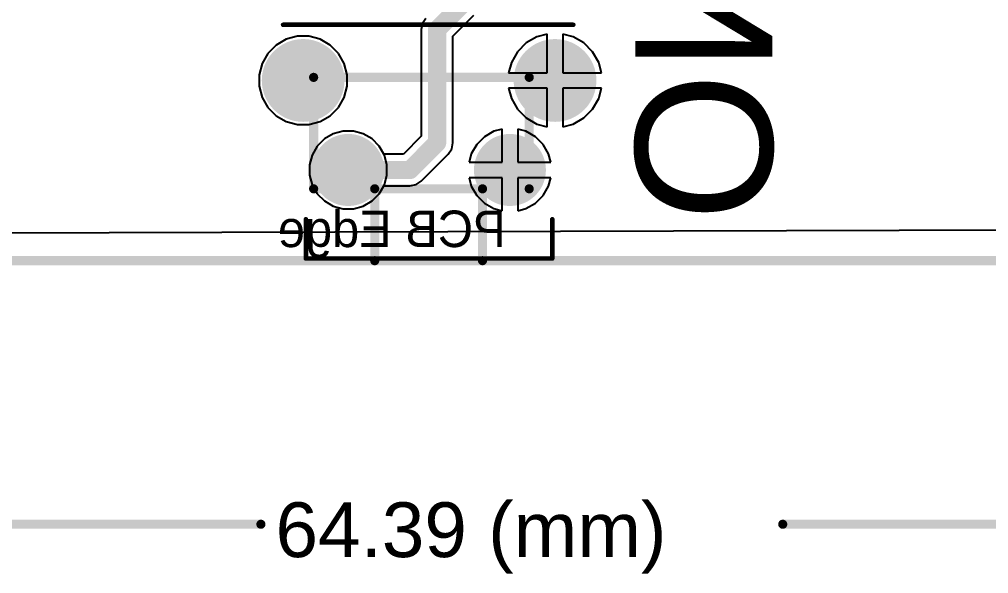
# Model space of a CAD drawing. Header units: millimetres. Extents: x -8 to 110, y -24 to 86.
# Drawn here: x 25.61 to 52.59, y -21.2 to -5.79 of the extents above; entities that cross this region are included whole.
import ezdxf

# ---------------------------------------------------------------- set-up
doc = ezdxf.new("R2010")
doc.units = ezdxf.units.MM
for name, color, linetype in [('BottomLayer', 5, 'Continuous'), ('BottomOverlay', 54, 'Continuous'), ('BottomSolder', 6, 'Continuous'), ('Mechanical1', 6, 'Continuous'), ('Mechanical2', 216, 'Continuous'), ('MultiLayer', 9, 'Continuous'), ('PadHoleLayer', 156, 'Continuous'), ('TopLayer', 1, 'Continuous'), ('TopSolder', 216, 'Continuous')]:
    doc.layers.add(name, color=color, linetype=linetype)
doc.styles.add('Arial', font='', dxfattribs={"height": 0.2})
doc.styles.get('Arial').set_extended_font_data('Arial')

# ---------------------------------------------------------------- blocks, each defined once
blk = doc.blocks.new('1825027_8_B_10')
at = {"layer": 'BottomLayer'}
h = blk.add_hatch(color=5, dxfattribs=at)
edge = h.paths.add_edge_path()
edge.add_arc((-2.25, 1.245), 0.9, 0, 360)
h = blk.add_hatch(color=5, dxfattribs=at)
edge = h.paths.add_edge_path()
edge.add_arc((2.25, 1.245), 0.9, 0, 360)
h = blk.add_hatch(color=5, dxfattribs=at)
edge = h.paths.add_edge_path()
edge.add_arc((-3.505, -1.245), 1.05, 0, 360)
h = blk.add_hatch(color=5, dxfattribs=at)
edge = h.paths.add_edge_path()
edge.add_arc((3.505, -1.245), 1.05, 0, 360)
at = {"layer": 'BottomSolder'}
h = blk.add_hatch(color=6, dxfattribs=at)
edge = h.paths.add_edge_path()
edge.add_arc((-2.25, 1.245), 1.0016, 0, 360)
h = blk.add_hatch(color=6, dxfattribs=at)
edge = h.paths.add_edge_path()
edge.add_arc((2.25, 1.245), 1.0016, 0, 360)
h = blk.add_hatch(color=6, dxfattribs=at)
edge = h.paths.add_edge_path()
edge.add_arc((-3.505, -1.245), 1.1516, 0, 360)
h = blk.add_hatch(color=6, dxfattribs=at)
edge = h.paths.add_edge_path()
edge.add_arc((3.505, -1.245), 1.1516, 0, 360)
at = {"layer": 'MultiLayer'}
h = blk.add_hatch(color=9, dxfattribs=at)
edge = h.paths.add_edge_path()
edge.add_arc((-2.25, 1.245), 0.9, 0, 360)
h = blk.add_hatch(color=9, dxfattribs=at)
edge = h.paths.add_edge_path()
edge.add_arc((2.25, 1.245), 0.9, 0, 360)
h = blk.add_hatch(color=9, dxfattribs=at)
edge = h.paths.add_edge_path()
edge.add_arc((-3.505, -1.245), 1.05, 0, 360)
h = blk.add_hatch(color=9, dxfattribs=at)
edge = h.paths.add_edge_path()
edge.add_arc((3.505, -1.245), 1.05, 0, 360)
at = {"layer": 'PadHoleLayer'}
h = blk.add_hatch(color=156, dxfattribs=at)
edge = h.paths.add_edge_path()
edge.add_arc((-2.25, 1.245), 0.55, 0, 360)
h = blk.add_hatch(color=156, dxfattribs=at)
edge = h.paths.add_edge_path()
edge.add_arc((2.25, 1.245), 0.55, 0, 360)
h = blk.add_hatch(color=156, dxfattribs=at)
edge = h.paths.add_edge_path()
edge.add_arc((-3.505, -1.245), 0.65, 0, 360)
h = blk.add_hatch(color=156, dxfattribs=at)
edge = h.paths.add_edge_path()
edge.add_arc((3.505, -1.245), 0.65, 0, 360)
at = {"layer": 'TopLayer'}
h = blk.add_hatch(color=1, dxfattribs=at)
edge = h.paths.add_edge_path()
edge.add_arc((-2.25, 1.245), 0.9, 0, 360)
h = blk.add_hatch(color=1, dxfattribs=at)
edge = h.paths.add_edge_path()
edge.add_arc((2.25, 1.245), 0.9, 0, 360)
h = blk.add_hatch(color=1, dxfattribs=at)
edge = h.paths.add_edge_path()
edge.add_arc((-3.505, -1.245), 1.05, 0, 360)
h = blk.add_hatch(color=1, dxfattribs=at)
edge = h.paths.add_edge_path()
edge.add_arc((3.505, -1.245), 1.05, 0, 360)
at = {"layer": 'TopSolder'}
h = blk.add_hatch(color=216, dxfattribs=at)
edge = h.paths.add_edge_path()
edge.add_arc((-2.25, 1.245), 1.0016, 0, 360)
h = blk.add_hatch(color=216, dxfattribs=at)
edge = h.paths.add_edge_path()
edge.add_arc((2.25, 1.245), 1.0016, 0, 360)
h = blk.add_hatch(color=216, dxfattribs=at)
edge = h.paths.add_edge_path()
edge.add_arc((-3.505, -1.245), 1.1516, 0, 360)
h = blk.add_hatch(color=216, dxfattribs=at)
edge = h.paths.add_edge_path()
edge.add_arc((3.505, -1.245), 1.1516, 0, 360)
at = {"layer": 'BottomOverlay', "const_width": 0.127}
for points in [[(3.429, 3.7084), (-3.429, 3.7084)], [(-3.429, 3.7084), (-3.429, 2.6162)], [(3.429, 3.7084), (3.429, 2.6162)], [(4.064, -2.794), (-4.0132, -2.794)]]:
    blk.add_lwpolyline(points, dxfattribs=at)
at = {"layer": 'BottomOverlay', "const_width": 0.0635}
for points in [[(-3.46075, 3.7084, 1), (-3.39725, 3.7084, 1)], [(-3.46075, 3.7084, 1), (-3.39725, 3.7084, 1)], [(3.39725, 3.7084, 1), (3.46075, 3.7084, 1)], [(3.39725, 3.7084, 1), (3.46075, 3.7084, 1)], [(-3.46075, 2.6162, 1), (-3.39725, 2.6162, 1)], [(3.39725, 2.6162, 1), (3.46075, 2.6162, 1)], [(-4.04495, -2.794, 1), (-3.98145, -2.794, 1)], [(4.03225, -2.794, 1), (4.09575, -2.794, 1)]]:
    blk.add_lwpolyline(points, format="xyb", close=True, dxfattribs=at)
at = {"layer": 'BottomOverlay', "text_generation_flag": 2}
blk.add_text('PCB Edge', height=1.016, rotation=180, dxfattribs=at).set_placement((-2.1336, 3.39062))

msp = doc.modelspace()

# ---------------------------------------------------------------- linework, layer by layer
at = {"layer": 'BottomLayer'}
for p, q in [((36.83, -5.902), (36.796, -6.07)), ((36.925, -5.759), (36.83, -5.902)), ((37.677, -6.252), (38.26, -5.669)), ((36.796, -6.07), (36.796, -9.038)), ((40.302, -6.194), (40.015, -6.271)), ((40.302, -7.27), (40.302, -6.194)), ((41.022, -6.271), (40.734, -6.194)), ((40.734, -6.194), (40.734, -7.27)), ((33.034, -6.342), (32.754, -6.504)), ((33.347, -6.258), (33.034, -6.342)), ((33.67, -6.258), (33.347, -6.258)), ((33.982, -6.342), (33.67, -6.258)), ((34.262, -6.504), (33.982, -6.342)), ((37.677, -9.22), (37.677, -6.252)), ((39.718, -6.443), (39.475, -6.686)), ((40.015, -6.271), (39.718, -6.443)), ((41.319, -6.443), (41.022, -6.271)), ((41.562, -6.686), (41.319, -6.443)), ((32.526, -6.732), (32.364, -7.012)), ((32.754, -6.504), (32.526, -6.732)), ((34.491, -6.732), (34.262, -6.504)), ((34.652, -7.012), (34.491, -6.732)), ((39.475, -6.686), (39.303, -6.983)), ((41.733, -6.983), (41.562, -6.686)), ((32.364, -7.012), (32.281, -7.325)), ((34.736, -7.325), (34.652, -7.012)), ((39.303, -6.983), (39.226, -7.27)), ((41.81, -7.27), (41.733, -6.983)), ((39.226, -7.27), (40.302, -7.27)), ((40.734, -7.27), (41.81, -7.27)), ((32.281, -7.325), (32.281, -7.648)), ((34.736, -7.648), (34.736, -7.325)), ((32.281, -7.648), (32.364, -7.96)), ((34.652, -7.96), (34.736, -7.648)), ((40.302, -7.702), (39.226, -7.702)), ((39.226, -7.702), (39.303, -7.99)), ((40.302, -8.778), (40.302, -7.702)), ((41.81, -7.702), (40.734, -7.702)), ((40.734, -7.702), (40.734, -8.778)), ((41.733, -7.99), (41.81, -7.702)), ((32.364, -7.96), (32.526, -8.24)), ((34.491, -8.24), (34.652, -7.96)), ((39.303, -7.99), (39.475, -8.287)), ((41.562, -8.287), (41.733, -7.99)), ((32.526, -8.24), (32.754, -8.469)), ((34.262, -8.469), (34.491, -8.24)), ((39.475, -8.287), (39.718, -8.53)), ((41.319, -8.53), (41.562, -8.287)), ((32.754, -8.469), (33.034, -8.63)), ((33.034, -8.63), (33.347, -8.714)), ((33.67, -8.714), (33.982, -8.63)), ((33.982, -8.63), (34.262, -8.469)), ((39.718, -8.53), (40.015, -8.701)), ((41.022, -8.701), (41.319, -8.53)), ((33.347, -8.714), (33.67, -8.714)), ((34.621, -8.898), (34.347, -8.972)), ((34.905, -8.898), (34.621, -8.898)), ((35.179, -8.972), (34.905, -8.898)), ((38.818, -8.901), (38.555, -9.053)), ((39.047, -8.839), (38.818, -8.901)), ((39.047, -9.76), (39.047, -8.839)), ((39.709, -8.901), (39.479, -8.839)), ((39.479, -8.839), (39.479, -9.76)), ((39.972, -9.053), (39.709, -8.901)), ((40.015, -8.701), (40.302, -8.778)), ((40.734, -8.778), (41.022, -8.701)), ((34.102, -9.114), (33.901, -9.314)), ((34.347, -8.972), (34.102, -9.114)), ((35.425, -9.114), (35.179, -8.972)), ((35.626, -9.314), (35.425, -9.114)), ((36.796, -9.038), (36.298, -9.536)), ((38.555, -9.053), (38.34, -9.268)), ((40.187, -9.268), (39.972, -9.053)), ((33.901, -9.314), (33.759, -9.56)), ((35.754, -9.536), (35.626, -9.314)), ((37.548, -9.532), (37.643, -9.389)), ((37.643, -9.389), (37.677, -9.22)), ((38.34, -9.268), (38.188, -9.531)), ((40.339, -9.531), (40.187, -9.268)), ((33.759, -9.56), (33.686, -9.834)), ((36.298, -9.536), (35.754, -9.536)), ((36.792, -10.288), (37.548, -9.532)), ((38.188, -9.531), (38.126, -9.76)), ((40.4, -9.76), (40.339, -9.531)), ((33.686, -9.834), (33.686, -10.118)), ((38.126, -9.76), (39.047, -9.76)), ((39.479, -9.76), (40.4, -9.76)), ((33.686, -10.118), (33.759, -10.392)), ((39.047, -10.192), (38.126, -10.192)), ((38.126, -10.192), (38.188, -10.422)), ((39.047, -11.113), (39.047, -10.192)), ((40.4, -10.192), (39.479, -10.192)), ((39.479, -10.192), (39.479, -11.113)), ((40.339, -10.422), (40.4, -10.192)), ((33.759, -10.392), (33.901, -10.638)), ((35.626, -10.638), (35.754, -10.416)), ((35.754, -10.416), (36.48, -10.416)), ((36.48, -10.416), (36.649, -10.383)), ((36.649, -10.383), (36.792, -10.288)), ((38.188, -10.422), (38.34, -10.685)), ((40.187, -10.685), (40.339, -10.422)), ((33.901, -10.638), (34.102, -10.839)), ((35.425, -10.839), (35.626, -10.638)), ((38.34, -10.685), (38.555, -10.9)), ((39.972, -10.9), (40.187, -10.685)), ((34.102, -10.839), (34.347, -10.981)), ((34.347, -10.981), (34.621, -11.054)), ((34.621, -11.054), (34.905, -11.054)), ((34.905, -11.054), (35.179, -10.981)), ((35.179, -10.981), (35.425, -10.839)), ((38.555, -10.9), (38.818, -11.052)), ((38.818, -11.052), (39.047, -11.113)), ((39.479, -11.113), (39.709, -11.052)), ((39.709, -11.052), (39.972, -10.9)), ((72.17, -11.588), (7.827, -11.788))]:
    msp.add_line(p, q, dxfattribs=at)
at = {"layer": 'BottomLayer', "const_width": 0.508}
for points in [[(37.236, -6.07), (38.078, -5.229)], [(37.236, -9.22), (37.236, -6.07)], [(36.48, -9.976), (37.236, -9.22)], [(34.763, -9.976), (36.48, -9.976)]]:
    msp.add_lwpolyline(points, dxfattribs=at)
at = {"layer": 'BottomLayer', "const_width": 0.254}
for points in [[(37.109, -6.07, 1), (37.363, -6.07, 1)], [(37.109, -6.07, 1), (37.363, -6.07, 1)], [(37.109, -9.22, 1), (37.363, -9.22, 1)], [(37.109, -9.22, 1), (37.363, -9.22, 1)], [(34.636, -9.976, 1), (34.89, -9.976, 1)], [(36.353, -9.976, 1), (36.607, -9.976, 1)], [(36.353, -9.976, 1), (36.607, -9.976, 1)]]:
    msp.add_lwpolyline(points, format="xyb", close=True, dxfattribs=at)
at = {"layer": 'Mechanical1', "const_width": 0.254}
for points in [[(33.8, -10.5), (33.8, -7.4)], [(33.8, -7.4), (39.8, -7.4)], [(39.8, -10.5), (39.8, -7.4)], [(33.8, -10.5), (39.8, -10.5)], [(35.5, -12.5), (35.5, -10.5)], [(35.5, -10.5), (38.5, -10.5)], [(38.5, -12.5), (38.5, -10.5)], [(35.5, -12.5), (38.5, -12.5)], [(7.805, -19.831), (32.331, -19.831)], [(46.856, -19.831), (72.195, -19.831)]]:
    msp.add_lwpolyline(points, dxfattribs=at)
at = {"layer": 'Mechanical1', "const_width": 0.127}
for points in [[(33.736, -7.4, 1), (33.863, -7.4, 1)], [(33.736, -7.4, 1), (33.863, -7.4, 1)], [(39.736, -7.4, 1), (39.863, -7.4, 1)], [(39.736, -7.4, 1), (39.863, -7.4, 1)], [(33.736, -10.5, 1), (33.863, -10.5, 1)], [(33.736, -10.5, 1), (33.863, -10.5, 1)], [(35.436, -10.5, 1), (35.563, -10.5, 1)], [(35.436, -10.5, 1), (35.563, -10.5, 1)], [(38.436, -10.5, 1), (38.563, -10.5, 1)], [(38.436, -10.5, 1), (38.563, -10.5, 1)], [(39.736, -10.5, 1), (39.863, -10.5, 1)], [(39.736, -10.5, 1), (39.863, -10.5, 1)], [(35.436, -12.5, 1), (35.563, -12.5, 1)], [(35.436, -12.5, 1), (35.563, -12.5, 1)], [(38.436, -12.5, 1), (38.563, -12.5, 1)], [(38.436, -12.5, 1), (38.563, -12.5, 1)], [(32.268, -19.831, 1), (32.395, -19.831, 1)], [(46.792, -19.831, 1), (46.919, -19.831, 1)]]:
    msp.add_lwpolyline(points, format="xyb", close=True, dxfattribs=at)
at = {"layer": 'Mechanical2', "const_width": 0.254}
for points in [[(7.805, -12.5), (72.195, -12.5)], [(35.5, -12.5), (38.5, -12.5)]]:
    msp.add_lwpolyline(points, dxfattribs=at)
at = {"layer": 'Mechanical2', "const_width": 0.127}
for points in [[(35.436, -12.5, 1), (35.563, -12.5, 1)], [(38.436, -12.5, 1), (38.563, -12.5, 1)]]:
    msp.add_lwpolyline(points, format="xyb", close=True, dxfattribs=at)
at = {"layer": 'TopLayer'}
for p, q in [((40.302, -6.194), (40.015, -6.271)), ((40.302, -7.27), (40.302, -6.194)), ((41.022, -6.271), (40.734, -6.194)), ((40.734, -6.194), (40.734, -7.27)), ((33.034, -6.342), (32.754, -6.504)), ((33.347, -6.258), (33.034, -6.342)), ((33.67, -6.258), (33.347, -6.258)), ((33.982, -6.342), (33.67, -6.258)), ((34.262, -6.504), (33.982, -6.342)), ((39.718, -6.443), (39.475, -6.686)), ((40.015, -6.271), (39.718, -6.443)), ((41.319, -6.443), (41.022, -6.271)), ((41.562, -6.686), (41.319, -6.443)), ((32.526, -6.732), (32.364, -7.012)), ((32.754, -6.504), (32.526, -6.732)), ((34.491, -6.732), (34.262, -6.504)), ((34.652, -7.012), (34.491, -6.732)), ((39.475, -6.686), (39.303, -6.983)), ((41.733, -6.983), (41.562, -6.686)), ((32.364, -7.012), (32.281, -7.325)), ((34.736, -7.325), (34.652, -7.012)), ((39.303, -6.983), (39.226, -7.27)), ((41.81, -7.27), (41.733, -6.983)), ((39.226, -7.27), (40.302, -7.27)), ((40.734, -7.27), (41.81, -7.27)), ((32.281, -7.325), (32.281, -7.648)), ((34.736, -7.648), (34.736, -7.325)), ((32.281, -7.648), (32.364, -7.96)), ((34.652, -7.96), (34.736, -7.648)), ((40.302, -7.702), (39.226, -7.702)), ((39.226, -7.702), (39.303, -7.99)), ((40.302, -8.778), (40.302, -7.702)), ((41.81, -7.702), (40.734, -7.702)), ((40.734, -7.702), (40.734, -8.778)), ((41.733, -7.99), (41.81, -7.702)), ((32.364, -7.96), (32.526, -8.24)), ((34.491, -8.24), (34.652, -7.96)), ((39.303, -7.99), (39.475, -8.287)), ((41.562, -8.287), (41.733, -7.99)), ((32.526, -8.24), (32.754, -8.469)), ((34.262, -8.469), (34.491, -8.24)), ((39.475, -8.287), (39.718, -8.53)), ((41.319, -8.53), (41.562, -8.287)), ((32.754, -8.469), (33.034, -8.63)), ((33.034, -8.63), (33.347, -8.714)), ((33.67, -8.714), (33.982, -8.63)), ((33.982, -8.63), (34.262, -8.469)), ((39.718, -8.53), (40.015, -8.701)), ((41.022, -8.701), (41.319, -8.53)), ((33.347, -8.714), (33.67, -8.714)), ((34.621, -8.898), (34.347, -8.972)), ((34.905, -8.898), (34.621, -8.898)), ((35.179, -8.972), (34.905, -8.898)), ((38.818, -8.901), (38.555, -9.053)), ((39.047, -8.839), (38.818, -8.901)), ((39.047, -9.76), (39.047, -8.839)), ((39.709, -8.901), (39.479, -8.839)), ((39.479, -8.839), (39.479, -9.76)), ((39.972, -9.053), (39.709, -8.901)), ((40.015, -8.701), (40.302, -8.778)), ((40.734, -8.778), (41.022, -8.701)), ((34.102, -9.114), (33.901, -9.314)), ((34.347, -8.972), (34.102, -9.114)), ((35.425, -9.114), (35.179, -8.972)), ((35.626, -9.314), (35.425, -9.114)), ((38.555, -9.053), (38.34, -9.268)), ((40.187, -9.268), (39.972, -9.053)), ((33.901, -9.314), (33.759, -9.56)), ((35.768, -9.56), (35.626, -9.314)), ((38.34, -9.268), (38.188, -9.531)), ((40.339, -9.531), (40.187, -9.268)), ((33.759, -9.56), (33.686, -9.834)), ((35.841, -9.834), (35.768, -9.56)), ((38.188, -9.531), (38.126, -9.76)), ((40.4, -9.76), (40.339, -9.531)), ((33.686, -9.834), (33.686, -10.118)), ((35.841, -10.118), (35.841, -9.834)), ((38.126, -9.76), (39.047, -9.76)), ((39.479, -9.76), (40.4, -9.76)), ((33.686, -10.118), (33.759, -10.392)), ((35.768, -10.392), (35.841, -10.118)), ((39.047, -10.192), (38.126, -10.192)), ((38.126, -10.192), (38.188, -10.422)), ((39.047, -11.113), (39.047, -10.192)), ((40.4, -10.192), (39.479, -10.192)), ((39.479, -10.192), (39.479, -11.113)), ((40.339, -10.422), (40.4, -10.192)), ((33.759, -10.392), (33.901, -10.638)), ((35.626, -10.638), (35.768, -10.392)), ((38.188, -10.422), (38.34, -10.685)), ((40.187, -10.685), (40.339, -10.422)), ((33.901, -10.638), (34.102, -10.839)), ((35.425, -10.839), (35.626, -10.638)), ((38.34, -10.685), (38.555, -10.9)), ((39.972, -10.9), (40.187, -10.685)), ((34.102, -10.839), (34.347, -10.981)), ((34.347, -10.981), (34.621, -11.054)), ((34.621, -11.054), (34.905, -11.054)), ((34.905, -11.054), (35.179, -10.981)), ((35.179, -10.981), (35.425, -10.839)), ((38.555, -10.9), (38.818, -11.052)), ((38.818, -11.052), (39.047, -11.113)), ((39.479, -11.113), (39.709, -11.052)), ((39.709, -11.052), (39.972, -10.9)), ((72.219, -11.588), (7.827, -11.788))]:
    msp.add_line(p, q, dxfattribs=at)

# ---------------------------------------------------------------- block references
at = {"rotation": 180}
msp.add_blockref('1825027_8_B_10', (37.013, -8.731), dxfattribs=at)

# ---------------------------------------------------------------- texts
at = {"layer": 'BottomOverlay', "style": 'Arial', "text_generation_flag": 2}
msp.add_text('ON/OFF', height=3.81, rotation=270, dxfattribs=at).set_placement((42.756, -11.404))
at = {"layer": 'Mechanical1', "style": 'Arial'}
msp.add_text('64.39 (mm)', height=1.524, dxfattribs=at).set_placement((32.738, -20.745))

doc.saveas('drawing.dxf')
